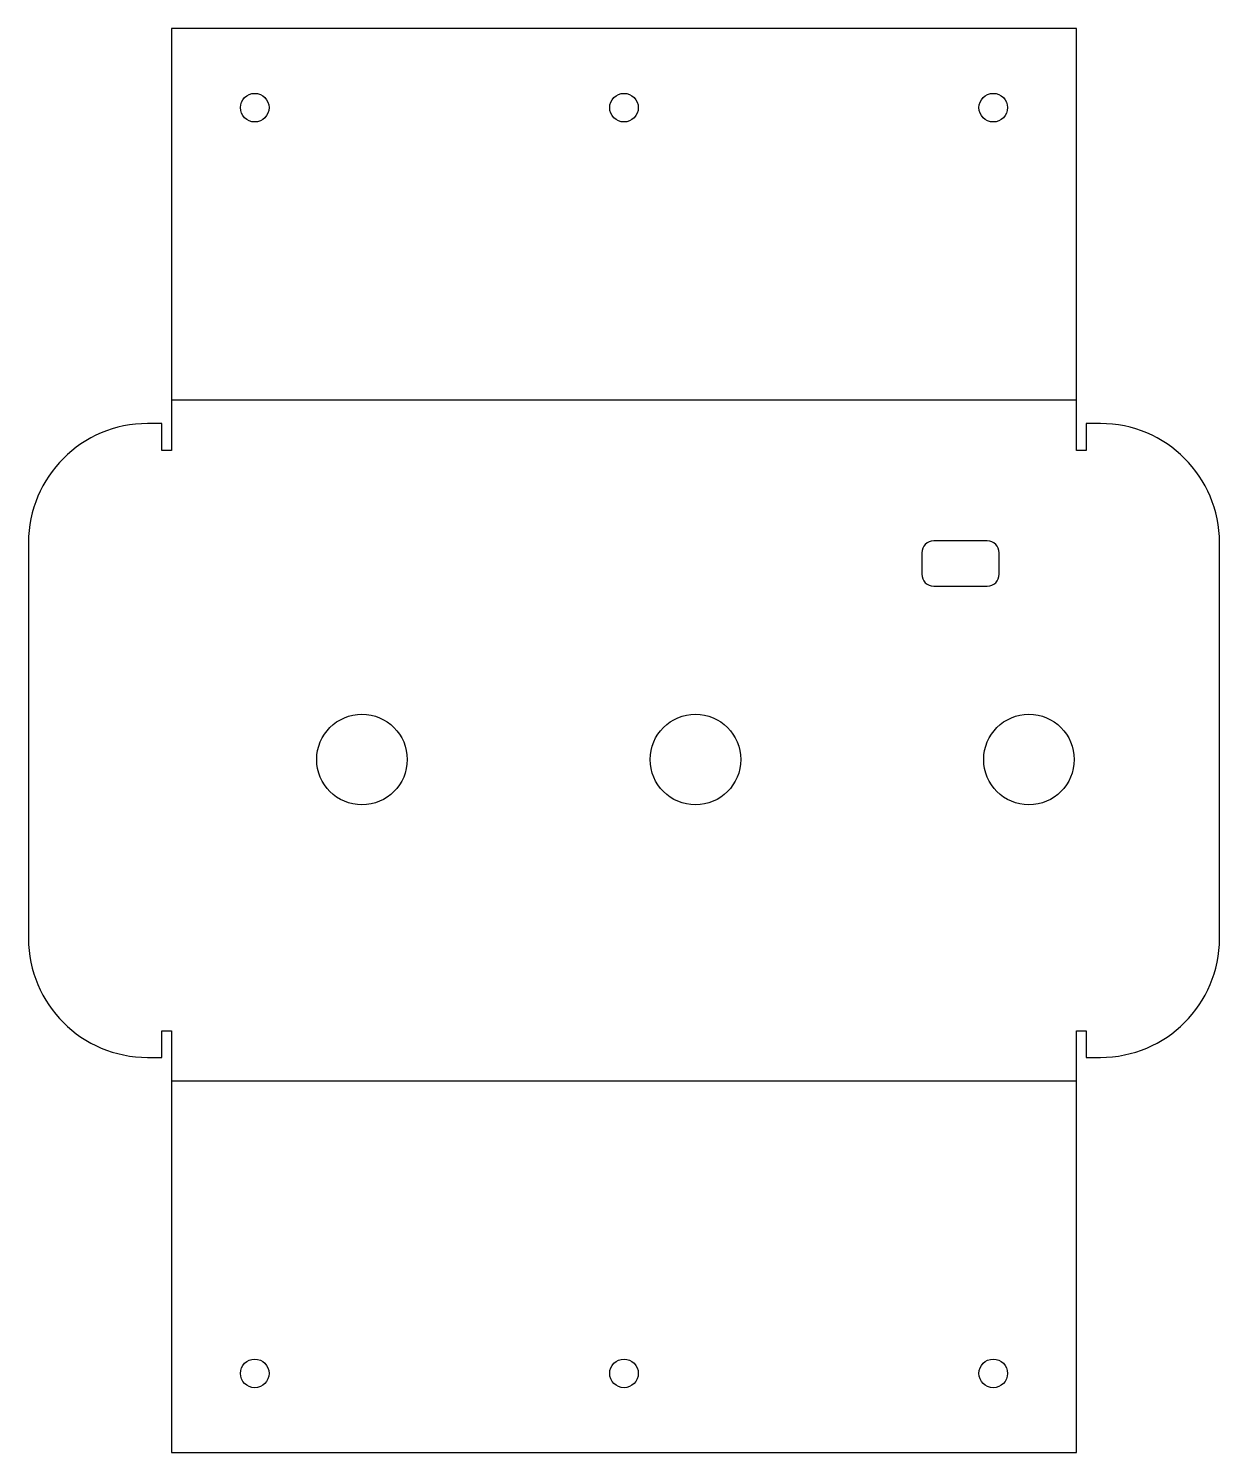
# Model space of a CAD drawing. Extents: x 0 to 100, y 0 to 120.
import ezdxf

# ---------------------------------------------------------------- set-up
doc = ezdxf.new("R2010")
doc.units = 0
doc.layers.get('0').update_dxf_attribs({"linetype": 'continuous'})

# ---------------------------------------------------------------- blocks, each defined once
blk = doc.blocks.new('UNFOLD_SKETCH001')
at = {"color": 174}
for p, q in [((12, 119.52), (12, 89.52)), ((88, 119.52), (12, 119.52)), ((88, 89.52), (88, 119.52)), ((12, 89.52), (12, 87.11)), ((88, 87.11), (88, 89.52)), ((11.2, 86.36), (10, 86.36)), ((11.2, 84.11), (11.2, 86.36)), ((12, 87.11), (12, 84.11)), ((88, 84.11), (88, 87.11)), ((90, 86.36), (88.8, 86.36)), ((88.8, 86.36), (88.8, 84.11)), ((12, 84.11), (11.2, 84.11)), ((88.8, 84.11), (88, 84.11)), ((0, 76.36), (0, 43.16)), ((100, 43.16), (100, 76.36)), ((11.2, 33.16), (11.2, 35.4)), ((11.2, 35.4), (12, 35.4)), ((12, 35.4), (12, 32.4)), ((88, 32.4), (88, 35.4)), ((88, 35.4), (88.8, 35.4)), ((88.8, 35.4), (88.8, 33.16)), ((10, 33.16), (11.2, 33.16)), ((12, 32.4), (12, 30)), ((88, 30), (88, 32.4)), ((88.8, 33.16), (90, 33.16)), ((12, 30), (12, 0)), ((88, 0), (88, 30)), ((12, 0), (88, 0))]:
    blk.add_line(p, q, dxfattribs=at)
for centre, start, end in [((10, 76.36), 90, -180), ((90, 76.36), 0, 90), ((10, 43.16), -180, -90), ((90, 43.16), -90, 0)]:
    blk.add_arc(centre, 10, start, end, dxfattribs=at)
blk = doc.blocks.new('UNFOLD_SKETCH_BENDS001')
at = {"color": 12}
for p, q in [((88, 88.31), (12, 88.31)), ((12, 31.2), (88, 31.2))]:
    blk.add_line(p, q, dxfattribs=at)
blk = doc.blocks.new('UNFOLD_SKETCH_INTERNAL')
at = {"color": 20}
for p, q in [((80.5, 76.51), (76, 76.51)), ((75, 75.51), (75, 73.71)), ((81.5, 73.71), (81.5, 75.51)), ((76, 72.71), (80.5, 72.71))]:
    blk.add_line(p, q, dxfattribs=at)
for centre, start, end in [((76, 75.51), 90, 180), ((80.5, 75.51), 0, 90), ((76, 73.71), 180, -90), ((80.5, 73.71), -90, 0)]:
    blk.add_arc(centre, 1, start, end, dxfattribs=at)
blk = doc.blocks.new('UNFOLD_SKETCH_HOLES001')
at = {"color": 20}
for centre, radius in [((19, 112.87), 1.2), ((50, 112.87), 1.2), ((81, 112.87), 1.2), ((28, 58.16), 3.8), ((56, 58.16), 3.8), ((84, 58.16), 3.8), ((19, 6.64), 1.2), ((50, 6.64), 1.2), ((81, 6.64), 1.2)]:
    blk.add_circle(centre, radius, dxfattribs=at)

msp = doc.modelspace()

# ---------------------------------------------------------------- block references
at = {"color": 174}
msp.add_blockref('UNFOLD_SKETCH001', (0, 0), dxfattribs=at)
at = {"color": 20}
for name in ['UNFOLD_SKETCH_HOLES001', 'UNFOLD_SKETCH_INTERNAL']:
    msp.add_blockref(name, (0, 0), dxfattribs=at)
at = {"color": 12}
msp.add_blockref('UNFOLD_SKETCH_BENDS001', (0, 0), dxfattribs=at)

doc.saveas('drawing.dxf')
